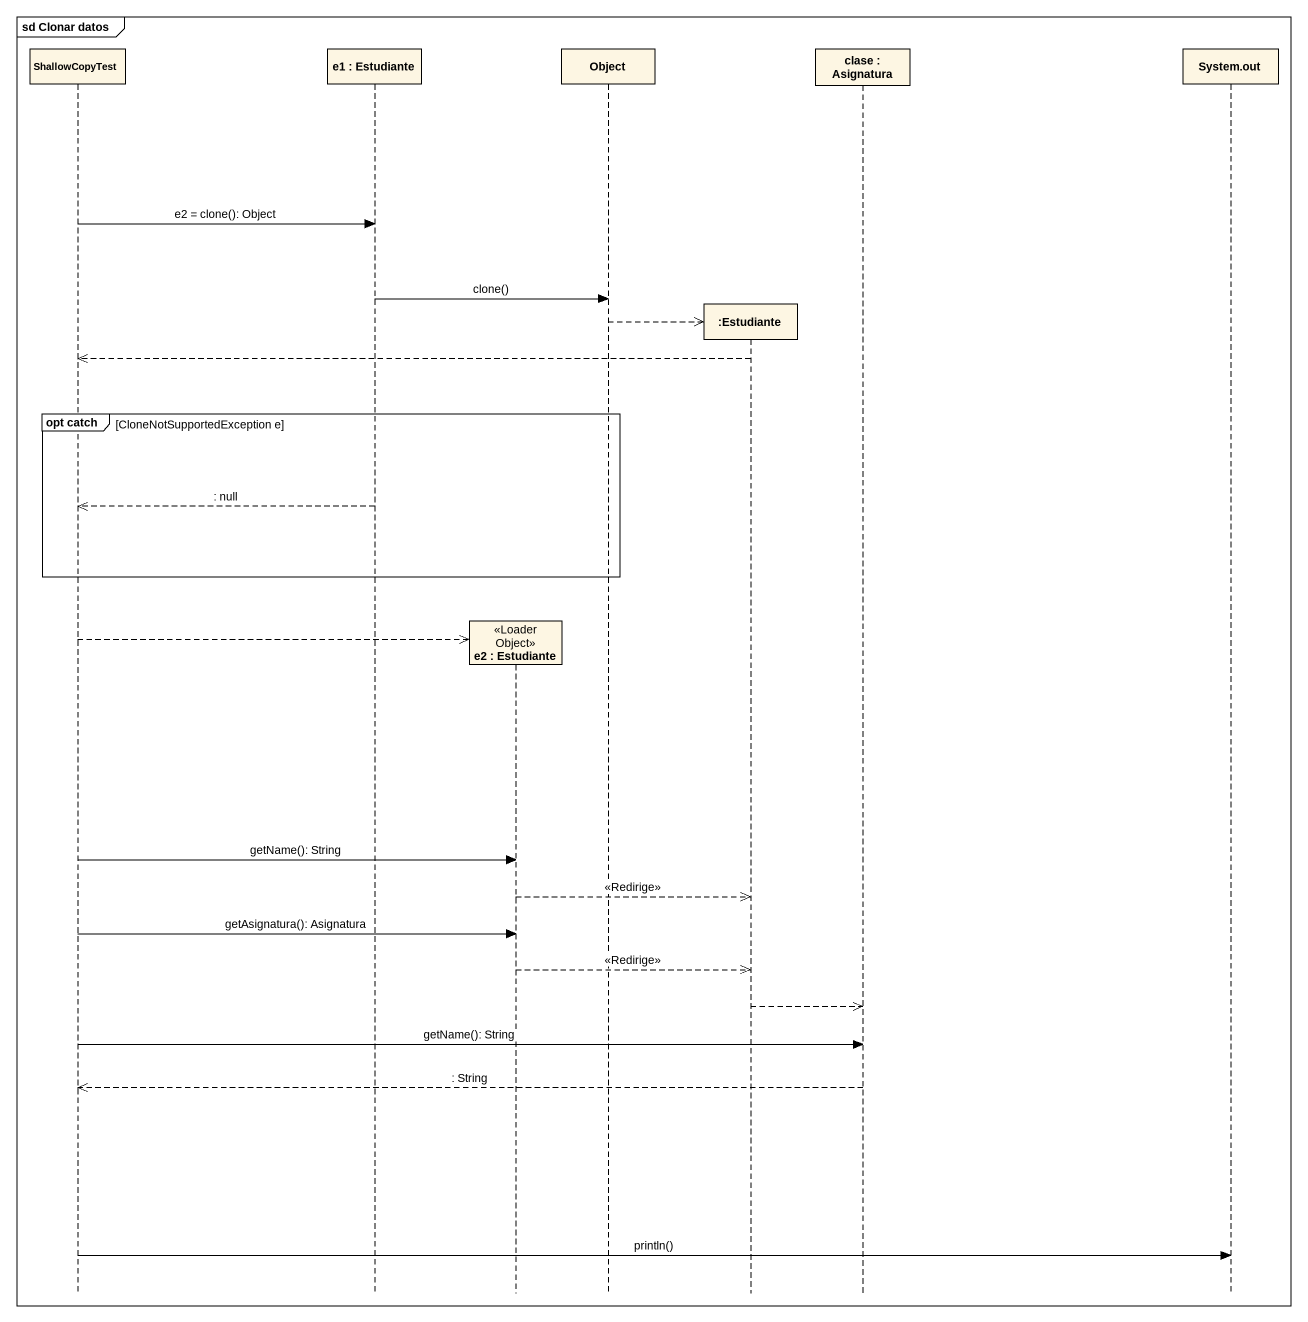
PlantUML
@startuml
mainframe sd Clonar datos
hide footbox
participant ShallowCopyTest
participant "e1 : Estudiante" as e1
participant "e2 : Estudiante" as e2 <<Loader Object>>
participant "Object" as Object_
participant ":Estudiante" as Estudiante
participant "clase : Asignatura" as clase
participant "System.out" as System_out

ShallowCopyTest -> e1 : e2 = clone(): Object
e1 -> Object_ : clone()
Object_ -->> Estudiante **
Estudiante -->> ShallowCopyTest
group opt catch [CloneNotSupportedException e]
  e1 -->> ShallowCopyTest : : null
end
ShallowCopyTest -->> e2 **
ShallowCopyTest -> e2 : getName(): String
e2 -->> Estudiante : <<Redirige>>
ShallowCopyTest -> e2 : getAsignatura(): Asignatura
e2 -->> Estudiante : <<Redirige>>
Estudiante -->> clase
ShallowCopyTest -> clase : getName(): String
clase -->> ShallowCopyTest : : String
ShallowCopyTest -> System_out : println()
@enduml
